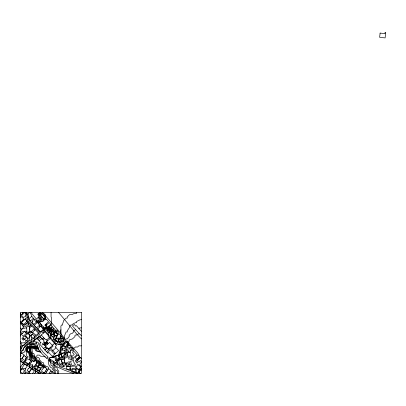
<?xml version="1.0" encoding="UTF-8"?>
<svg xmlns="http://www.w3.org/2000/svg" width="406" height="406" viewBox="0 0 406 406"><rect width="100%" height="100%" fill="white"/><g stroke="black" fill="none" stroke-linecap="round" stroke-linejoin="round"><path stroke-width="0.61" d="M59.438 341.603L59.164 343.532L58.54 344.278M29.866 336.351L29.085 340.451L27.928 340.451L26.771 342.375L25.38 343.532L24.456 345.267L21.843 345.486M29.907 335.488L29.912 334.991M28.831 371.698L28.79 373.469M35.139 334.732L34.373 340.705M48.395 334.767L47.923 331.484M62.58 348.622L62.499 350.089M26.106 340.741L25.614 341.918L24.456 342.76L22.142 342.953L20.985 342.375L20.3 341.279M65.554 346.511L65.366 353.002L66.173 356.311L65.848 356.808L56.378 359.757L55.627 360.107L55.764 360.376M31.724 337.031L31.399 341.218L29.085 342.872L27.928 342.872L25.999 344.689L25.999 345.846L23.761 348.16L23.299 350.474L20.985 350.936L20.407 350.474L20.401 349.449L21.132 348.906L20.873 347.582L21.173 347.526L21.071 347.018L20.3 347.171M29.339 367.658L29.912 362.284M65.011 346.638L64.711 348.906L61.981 348.541L62.351 345.76L64.112 345.998L64.224 344.689L66.102 342.375L67.259 342.375L69.182 341.218L69.182 340.061L69.573 339.771L72.466 338.903L74.968 336.594L74.968 335.437L75.359 335.046L76.516 335.046L79.145 333.544M57.485 373.469L57.429 371.297L56.85 370.338L55.693 370.338L54.764 368.983L54.764 367.826L53.587 365.512L53.267 361.173M58.251 339.228L58.413 338.107M76.516 312.376L76.516 313.457L74.202 313.457L71.887 314.614L69.573 314.614L67.259 316.924L67.259 318.081L66.102 318.081L63.788 320.395L62.631 323.866L62.631 325.023L61.473 325.023L60.895 326.18L61.017 336.513M60.788 341.862L59.834 344.496L62.402 344.841L63.63 344.07L65.96 341.223L67.64 343.202L66.731 344.308M30.277 360.3L30.242 356.549L29.085 352.789L27.263 351.632L27.019 349.317L27.293 348.16L27.928 347.434L29.085 347.434L31.232 345.846L31.399 344.592L33.713 344.496L34.17 344.689L34.17 345.846L36.027 346.501L37.712 346.557M27.583 321.588L27.303 322.943L24.791 325.358L23.878 325.125L20.3 321.725M58.094 341.395L56.85 343.77L55.637 343.841M56.277 338.731L57.54 334.914L58.971 333.646L61.108 336.061L59.875 337.158L60.509 337.873L59.352 338.898L58.545 337.99L58.068 338.411L56.49 337.853M58.479 373.469L58.834 371.297L57.18 368.983L57.18 367.826L56.85 367.44L55.693 367.44L54.663 365.512L55.028 362.269M20.3 314.975L20.797 315.477L20.554 317.385M20.655 315.335L20.97 314.498M30.607 312.376L30.242 313.457L31.399 314.614L31.399 316.705M26.426 337.462L26.623 336.96M20.3 336.061L20.554 334.28L22.721 333.123M26.552 365.466L26.771 364.933L27.928 364.933L28.095 363.543M20.3 352.52L22.142 350.951L24.472 346.612L38.159 337.076L38.428 337.427M40.453 363.477L42.965 364.887L42.457 366.029L39.808 364.537L40.458 363.197L39.575 362.045L38.337 361.02L37.027 360.888L35.956 359.731L35.956 358.574L33.713 355.6L32.556 355.6L32.287 353.946L30.765 350.474L30.765 349.317C31.49 346.562 35.043 348.201 36.55 349.317L36.55 350.474L37.179 350.86L40.351 351.363M79.896 368.425L80.728 366.735L81.398 366.547M20.848 323.755L21.64 322.608M25.152 319.009L25.614 318.081L26.771 318.081L27.928 316.924L27.928 313.904M36.606 338.898L37.179 337.751L38.032 337.751M38.55 337.33L38.915 335.437L40.26 333.123L39.58 331.139M50.953 337.97L50.141 332.991M61.885 356.605L62.047 356.275M20.985 323.475L20.787 323.871L20.3 323.409M55.465 338.553L54.018 341.811M22.619 313.427L23.213 312.447M45.959 343.943L43.559 341.167L44.01 340.761L39.93 336.214L33.043 341.522L36.083 341.999L39.159 350.591L39.834 350.535L41.64 353.418L46.746 358.325L47.959 356.742L43.072 352.159L41.392 349.718L40.904 349.87L37.971 342.233L36.083 341.999L36.027 343.532L31.399 343.628L29.623 344.689L29.623 345.846L29.085 346.323L27.928 346.323C24.659 348.764 26.694 352.956 26.771 356.26L27.928 356.26L27.928 357.417L26.771 357.417L25.614 358.574L25.614 359.731C24.477 362.639 22.107 364.157 20.813 366.912L20.3 366.567M59.337 355.834L58.672 356.509M20.3 370.587L21.508 368.638L20.3 367.846M25.081 373.469L26.03 371.942L28.486 373.469M81.398 368.836L80.941 369.541L79.622 368.988M45.624 373.469L48.583 368.78L51.07 370.384L49.08 373.469M54.764 373.469L55.191 373.469M32.647 373.469L34.378 370.825L31.551 369.09L29.105 372.82L30.145 373.469M20.3 371.257L21.939 368.755L24.599 370.516L22.624 373.469M50.704 373.469L51.887 371.678L54.582 373.449M20.401 352.271L21.173 352.926L20.3 354.824M20.3 356.483L21.046 355.362L20.3 354.864M34.652 373.469L36.164 371.333L38.489 372.977L38.139 373.469M34.043 341.679L33.713 342.141L32.556 342.141L30.242 343.278L29.085 344.303L27.928 344.303L27.542 344.689L27.542 345.846L26.385 347.003L25.228 349.317C25.431 350.743 24.654 352.235 23.299 352.789L21.29 353.002M54.764 342.75L55.693 341.456L56.967 341.197M81.398 368.404L81.043 368.871L81.398 369.14M52.76 356.97L53.379 356.26L55.652 356.021M20.3 323.354L23.228 325.835L22.914 326.196L23.781 326.947L21.746 329.286L20.3 328.028M20.3 316.015L20.574 315.706M47.766 328.845L46.7 330.032L47.578 330.91L48.527 329.51L47.593 328.748L46.436 328.748L44.954 327.931M23.238 319.882L22.721 320.395L22.721 321.329M53.851 339.091L52.8 340.284M60.017 357.716L59.164 358.574L59.164 359.731L56.769 361.178M64.95 353.941L66.102 352.789L67.259 352.789L68.787 351.261M72.71 348.495L73.044 348.16L74.202 348.16L75.359 347.003L77.673 347.003L78.83 345.846L81.398 345.846M49.233 329.454L47.583 331.057L48.71 332.473L49.552 331.753L49.004 331.118L49.968 330.301L47.593 328.007L45.391 327.551M20.3 350.525L22.99 345.557C27.435 340.71 36.373 338.599 39.225 332.702L29.029 321.471L28.308 321.75L28.369 324.678L25.142 326.769L23.878 326.947L23.04 326.048M40.27 365.035L42.427 366.095L41.656 367.293L41.27 367.065L40.153 368.313L38.382 366.811L39.808 364.679L40.27 365.035L40.143 364.776M39.514 325.089L36.545 327.901L34.246 325.358L37.377 322.471L39.636 324.993L39.494 327.038M24.487 339.213L26.365 337.401L25.06 336.041L24.802 336.3L24.497 336.001L22.853 337.559L26.314 340.928L27.045 340.279L27.984 339.106L26.39 337.427M20.3 317.624L21.416 316.584L23.944 319.192L20.889 322.034L20.3 321.405M58.378 355.534L58.845 355.103L58.845 353.946L59.794 351.632L60.804 344.689L61.473 343.298L62.631 343.298L63.092 342.375L64.656 336.594L64.656 335.437L66.102 331.966L67.259 331.966L67.259 330.809L69.573 327.337L69.573 326.18L70.73 325.023L71.887 325.023L73.044 323.866L75.359 322.709L76.516 322.709L76.516 321.552L79.987 319.816L81.398 319.689M51.06 325.252L49.045 326.774L50.506 328.2L52.13 326.693L51.06 325.252L51.643 323.866L51.643 318.081L51.065 316.924L51.065 312.376M37.981 339.533L40.712 337.082M39.108 340.786L41.833 338.335M41.889 339.309L43.706 337.675M42.99 339.624L44.355 338.401M40.991 342.654L39.514 343.978L47.883 353.296L48.796 352.479L52.262 356.341L58.626 350.627L55.155 346.765L56.52 345.536L48.147 336.224L48.603 335.813L44.929 331.722M44.376 342.075L42.102 344.121L42.919 345.029L50.192 338.492M46.649 340.035L49.375 337.584M44.645 345.12L47.37 342.669M45.462 346.029L49.552 342.354L53.024 346.216L50.75 348.257M43.599 348.526L45.868 346.485M44.822 349.891L47.096 347.846M45.025 350.114L47.299 348.074M54.48 343.268L54.886 342.897M52.247 345.354L54.521 343.314M48.319 349.211L53.09 344.922M48.39 349.287L49.522 348.267M49.593 348.343L48.456 349.363L43.828 344.212M48.522 349.439L49.283 348.759M46.457 351.708L49.639 348.85L49.227 348.394M55.089 343.948L55.46 343.618M47.274 352.616L50.456 349.759L54.282 354.017L55.191 353.2M52.404 351.012L56.038 347.744M20.3 332.996C22.046 331.392 24.756 330.86 26.948 331.433M23.294 312.376L22.878 312.732L22.589 312.376M21.701 329.246L21.219 329.652L21.219 330.809L20.3 331.453M21.98 329.017L25.614 327.916L26.654 328.084M31.952 312.376L31.318 312.904L36.367 319.055L38.935 316.929L38.54 316.447L39.199 315.898L37.814 314.208L40.032 312.376M64.412 343.116L62.412 344.669L55.764 344.004L45.883 331.616L45.061 331.6L37.2 338.665L40.879 342.755M23.614 312.376L23.36 312.376M78.886 328.464L79.987 327.916L81.398 327.875M53.44 357.128L54.536 356.742L55.972 357.067M21.087 353.053L20.3 352.743M20.3 343.613L21.386 343.38L22.01 346.277L20.3 346.643M20.3 350.723L20.3 350.424M25.964 320.187L27.973 320.085L27.973 321.816L27.344 322.45L26.248 321.364M46.746 358.325L51.618 357.584L60.575 354.438L59.986 352.799L60.433 349.338L61.732 345.486L65.681 346.876L67.624 343.73L67.416 343.471M36.403 320.232L38.661 320.04L38.692 320.968L37.124 321.171L36.027 319.816L33.018 318.659M37.986 314.066L40.564 315.767L40.564 316.924L41.808 319.816L42.965 319.816L43.082 320.953M38.281 314.777L39.671 315.767L39.671 316.924L40.991 319.238L41.265 321.11M37.925 317.766L38.687 318.081L39.494 319.238L39.879 322.344M42.797 317.827L41.808 317.827L41.305 316.005M23.304 319.816L24.304 319.816M37.636 322.709L38.265 322.709M28.851 323.866L25.614 323.866L24.456 324.445L23.299 324.445L22.533 325.226M46.436 325.632L45.548 325.023L45.508 324.587M75.694 329.652L73.623 330.809L73.623 331.966L71.887 333.702L70.73 333.702L69.573 334.859L69.182 335.437L69.182 336.594L67.259 338.903L66.102 338.903L65.183 340.061L65.183 341.218L62.981 344.689L62.981 345.846M53.074 329.956L52.222 329.956L49.273 326.997M47.015 330.347L45.279 329.52L43.949 327.525M28.471 332.199L29.323 332.585M57.17 334.975L57.52 334.975M37.484 345.912L35.525 345.846L35.525 344.689C33.992 343.841 31.876 343.633 30.404 344.689L30.404 345.846L29.085 347.003L27.928 347.003L26.918 348.16L26.654 349.317L26.852 351.632L28.44 352.789L28.968 353.946L29.618 357.417L29.399 359.706M62.27 346.343L61.473 346.343L61.149 347.003L61.951 348.16L61.819 350.002M37.931 347.155C35.632 347.363 33.759 345.394 31.399 346.11L29.085 347.861L27.928 347.861L27.334 349.317L27.334 350.474L27.679 351.632L29.085 352.068L30.13 353.946L30.13 355.103L31.034 357.417L31.414 362.045M38.108 347.658C35.733 347.861 33.85 345.648 31.399 346.44L29.085 348.45L27.928 348.45L27.644 350.474L27.928 351.276L29.085 351.276L30.572 353.946L30.572 355.103L31.937 358.574L31.937 359.731L33.5 360.888L33.698 361.609M38.291 348.16C35.824 348.404 33.952 345.871 31.399 346.775C28.11 348.104 29.105 351.809 30.983 353.946L30.983 355.103L32.556 358.341L33.713 358.341L33.855 359.731L34.611 360.98M70.299 350.474L71.887 350.474L71.887 349.317M60.89 351.632L60.321 351.632L59.783 355.017M45.396 357.026L42.965 356.26L40.651 356.26L39.494 355.103L37.179 355.103L36.601 356.26L37.179 357.417L38.337 357.417L39.494 358.574L39.494 359.731L41.808 362.335L42.965 362.335L43.543 363.197L43.543 364.355L46.436 366.669L47.593 366.669L48.75 367.826L48.75 368.892M65.691 363.197L66.102 363.197L66.102 365.512L67.173 366.582M22.452 364.355L23.299 364.355L23.299 363.34M38.149 365.512L38.55 366.562M42.66 365.578L44.122 366.349L44.751 367.207M42.371 366.182L42.965 366.182L43.949 367.11M41.808 367.131L42.965 367.131L43.315 368.085M69.888 368.983L70.7 368.983M38.468 348.668C35.921 348.947 34.033 346.12 31.399 347.15C28.339 348.47 29.892 352.012 31.399 353.946L31.399 355.103L32.556 357.25L33.713 357.25L35.297 360.695M40.991 352.378C39.138 351.52 36.997 351.794 35.383 350.474L35.383 349.317L33.713 348.658L32.556 348.658L31.978 349.317L32.556 353.286L33.713 353.286L34.754 356.26L36.824 358.574L36.824 359.731L37.179 360.112L38.337 360.112L40.346 362.045L41.229 363.197L41.229 364.355M25.649 332.636L26.771 332.956L27.156 334.067M38.666 349.221C36.058 349.439 34.134 346.47 31.399 347.632C28.73 349.069 30.592 352.154 31.841 353.946L31.841 355.103L32.556 356.422L33.713 356.422L35.276 358.574L35.276 359.731L37.179 361.7L38.337 361.7L39.494 362.786L39.874 364.431M77.982 373.469L59.723 366.801L56.728 361.035L55.109 359.934L55.627 358.488L53.069 356.894L50.232 357.59L49.309 358.716L56.673 363.289L57.15 362.304L56.901 360.721L67.229 357.488C67.279 353.108 64.605 346.825 68.934 343.354L66.675 340.801L77.749 353.012L79.723 356.798L75.232 360.782L76.881 363.126L77.637 362.604L76.46 360.919L80.388 357.437L81.398 358.386M81.398 370.15L80.383 369.759L79.185 372.815L80.855 373.469M73.456 373.469C64.255 370.252 54.993 367.06 48.03 359.924L48.426 359.356L57.713 365.167L57.941 364.725L56.728 362.274M42.808 314.68L44.122 315L44.619 315.767L44.619 316.873M41.508 313.985L39.61 312.721M40.955 314.208L39.265 313.006M40.62 314.457L38.91 313.305M81.398 366.202L79.459 365.055L81.068 362.34L81.398 362.533M45.426 325.648L46.304 326.18L46.304 326.642M22.355 373.469L20.3 371.729M43 373.469L41.63 372.556L41.407 372.85L20.3 359.371M20.3 360.904L39.966 373.469M43.538 315.563L43.853 315.944M21.173 352.926L24.248 354.981L21.518 359.097L20.3 358.285M30.79 325.003L31.11 326.378M20.3 361.132L23.375 363.213M49.908 330.23L50.714 330.809L50.714 331.636M42.965 364.862L45.208 366.669L46.015 368.029M38.57 313.584L40.417 314.929M53.942 335.138L54.297 335.437L54.297 336.544M40.108 312.376L41.661 313.457L44.122 313.802L45.279 314.614L45.685 319.04M36.332 361.771L37.179 362.528L38.337 362.528L39.012 363.197L39.012 364.111M48.497 329.555L48.781 329.89M38.748 317.086L40.265 319.238L40.605 321.699M54.5 334.458L53.171 332.61M49.055 325.977L49.273 326.515M81.398 358.534L80.388 357.564L77.45 360.558L78.977 362.076L80.489 360.543L81.398 361.573M58.474 334.087L58.007 333.62L56.85 333.62L55.363 331.869M52.227 331.463L48.75 328.205L47.593 327.398L46.304 327.337L46.304 326.754M76.516 373.611L75.359 372.454L73.044 372.454L70.73 370.14L70.73 369.511M47.812 369.973L46.426 369.739M81.398 338.914L77.201 334.59L58.479 312.376M47.461 340.944L45.832 339.127L45.376 339.533L41.29 334.991M46.553 341.761L48.187 343.577M46.451 341.852L47.269 342.76M46.355 341.943L47.167 342.852M46.254 342.035L47.071 342.943M46.152 342.126L46.969 343.034M46.051 342.217L46.868 343.126M45.949 342.304L46.766 343.217M45.848 342.395L46.665 343.303M45.746 342.486L46.563 343.395M45.645 342.578L47.279 344.395M50.136 347.577L55.444 353.484M45.543 342.669L46.36 343.577M45.442 342.76L46.259 343.669M45.345 342.852L46.157 343.76M45.244 342.943L46.061 343.852M45.041 343.121L45.858 344.029M44.939 343.212L45.756 344.121M49.456 348.191L49.73 348.49M44.838 343.303L45.655 344.212M44.736 343.395L45.553 344.303M44.635 343.486L45.452 344.395M44.533 343.577L45.35 344.486M44.432 343.669L45.249 344.577M44.335 343.755L45.147 344.669M44.234 343.846L45.051 344.755M44.132 343.938L44.949 344.846M44.031 344.029L44.848 344.938M43.929 344.121L44.746 345.029M45.188 347.094L46.411 348.46M81.398 335.574L80.647 334.727L80.393 334.95L72.471 326.018L74.257 324.435L75.755 326.14L76.364 325.602L81.398 331.321M42.518 312.376L59.372 331.738L65.026 338.995C63.118 343.303 57.048 343.598 54.739 339.609M54.683 332.621L54.176 331.966L54.176 331.068M54.566 333.478L53.45 331.966L53.45 330.809L52.222 330.728L48.334 327.337L48.334 326.632M22.142 312.376L22.64 313.615L21.229 314.812L20.3 313.676M47.197 329.479L45.985 327.962L41.635 331.768L40.184 331.946L28.516 319.065L28.278 316.954L29.034 317.299L28.42 317.923L27.902 313.828M51.222 327.535L51.471 327.845M31.079 331.859L31.303 332.311M50.74 370.891L51.065 371.297L52.222 371.297L52.816 372.287M44.122 329.652L45.025 330.809L45.025 331.636M45.025 330.809L44.117 329.642L43.356 326.845M50.76 334.239L49.141 332.103M50.867 334.377L51.501 335.204M49.436 330.758L49.471 331.661M52.212 336.193L53.881 338.508M38.956 324.206L38.504 323.201M49.786 332.463L49.471 331.824M44.99 325.074L45.142 325.333M39.118 364.542L39.483 365.167M29.648 312.376L27.263 314.315L26.162 312.376M25.553 312.376L26.705 314.823L27.446 319.928M45.741 370.79L46.355 372.236M39.727 370.023L40.072 373.469M64.417 362.147L64.853 363.02M37.164 322.674L36.601 321.552L36.601 320.491M40.28 323.354L40.91 325.023L40.955 326.429M44.056 332.504L43.198 329.454M34.216 328.774L34.576 330.271M45.046 319.441L44.756 317.888M41.448 324.683L41.808 327.104L42.965 327.104L43.102 328.911M44.579 319.588L44.264 318.238M43.117 318.218L43.66 320.425M43.787 318.578L44.137 319.989M35.023 367.288L34.738 365.913M44.802 372.231L44.848 373.469M64.29 360.396L64.249 357.417L64.945 354.611M46.274 323.866L46.436 325.018M56.551 337.685L56.414 335.752M43.396 372.419L43.401 373.469M43.285 333.199L42.965 332.255L41.808 332.255L41.661 330.951M30.059 330.819L30.08 331.524L28.963 331.555L28.187 332.732L26.984 332.763L26.629 326.967L28.126 326.673L28.115 326.211L29.283 326.185L29.628 329.992M62.052 353.23L62.052 353.824M55.693 335.676L55.693 335.955M55.515 373.469L55.211 371.297L53.607 368.983L53.607 367.826L52.222 365.512L51.065 365.512L50.567 362.045L50.75 359.609M54.627 373.469L54.099 371.297L52.222 368.983L52.222 367.826L51.065 367.826L49.212 365.512L48.75 364.355L48.456 362.045L49.446 359.731L49.446 358.802M49.329 373.089L49.329 373.469M36.484 363.329L36.484 363.974M35.449 372.348L35.16 368.506M32.79 369.851L32.749 365.958M31.632 334.823L31.632 335.204M25.614 368.455L24.751 373.469M60.895 333.123A7.242 7.242 0 0 1 60.895 329.652M53.957 334.442L53.912 336.894L52.699 336.823L52.689 336.188L51.516 336.198L51.491 334.539L53.957 334.442M66.482 366.572L66.442 368.653L67.843 369.333L69.873 369.394L69.928 367.572L70.74 367.597L70.685 369.511L72.05 369.551L72.085 368.486L75.425 368.587L75.267 366.004L66.482 366.572M25.542 316.091C25.451 317.259 23.746 316.391 23.558 317.644L21.533 315.599L24.842 312.376L25.979 313.559L25.527 314.051L26.294 314.889L25.355 315.695L25.542 316.091M64.752 350.373L64.772 352.215L61.565 353.413L60.834 351.966L61.164 349.921L64.752 350.373M76.82 366.197L76.632 368.384L79.53 369.582L80.672 366.811L80.012 366.542L79.713 365.821L78.287 365.233L78.541 364.608L77.632 364.233L76.82 366.197M59.063 339.071L58.845 341.492L61.022 341.908L61.742 341.375L60.849 340.847L61.113 338.228L60.758 337.812L59.804 339.086L59.063 339.071M61.154 338.173L60.89 340.817L62.636 340.989L62.778 339.583L63.529 339.66L63.651 338.421L61.154 338.173M380.102 33.084L379.646 37.337L385.116 37.92L385.7 32.455L385.091 32.389L384.964 33.602L380.102 33.084M56.221 340.152L56.17 340.573L56.987 340.761L56.906 341.187L58.246 341.421L58.753 339.355L55.739 338.594L55.368 339.918L56.221 340.152M54.729 332.245L54.668 335.569L56.987 335.808L57.363 334.108L54.729 332.245M54.465 335.782L53.77 339.02L54.617 339.786L55.967 337.822L56.546 336.072L54.465 335.782M75.704 369.704L75.237 371.825L72.41 371.201L72.877 369.079L75.704 369.704M73.912 357.874L73.242 359.508L71.979 358.112L72.527 357.417L71.289 356.184L71.821 355.692L72.304 356.199L74.242 354.458L72.562 352.672L72.963 352.352L72.618 351.992L73.689 351.033L77.033 354.692L73.684 357.671L73.912 357.874M25.512 356.605L25.324 356.828L26.623 357.554L24.832 360.472L22.02 358.66L24.086 355.549L25.512 356.605M76.541 368.739L75.958 370.059L76.419 370.942L75.983 371.937L77.85 373.038L79.221 369.912L76.541 368.739M79.459 369.764L78.221 372.546L78.916 372.855L80.155 370.074L79.459 369.764M25.913 319.745L27.009 321.151L24.497 323.689L23.386 324.298L21.513 322.486L25.182 318.979L25.913 319.745M32.693 364.933L32.581 365.842L33.967 366.77L34.317 366.537L37.022 362.533L36.276 361.873L36.515 361.462L34.896 360.553L34.048 361.827L32.272 360.701L30.252 363.862L30.328 364.314L31.678 365.116L32.368 364.725L32.693 364.933M27.024 358.818L25.355 361.807L28.887 364.045L30.841 360.675L29.08 359.493L27.024 358.818M42.934 321.212L42.006 321.775L41.361 321.024L39.605 322.587L44.589 328.251L46.36 326.703L44.949 325.115L48.542 321.725L46.37 319.253L46.152 319.461L45.731 319.004L44.888 319.304L42.934 321.212M38.423 365.045L37.768 366.171L37.448 365.953L37.24 366.258L35.748 365.111L37.139 362.974L39.286 364.273L38.702 365.202L38.423 365.045M40.087 369.455L39.529 370.338L38.798 369.871L38.342 370.592L37.007 369.749L38.702 367.065L41.255 368.678L40.57 369.764L40.087 369.455M36.997 321.405L37.763 322.389L38.149 322.293L38.717 323.44L39.28 323.151L39.077 321.187L36.997 321.405M37.382 366.664L37.164 366.999L37.626 367.298L36.357 369.277L34.51 368.085L36.002 365.77L37.382 366.664M31.363 368.567L29.191 371.932L27.166 370.627L28.379 368.389L28.724 368.612L29.521 367.374L31.363 368.567M44.147 366.811L41.356 371.089L44.295 373.007L47.086 368.729L44.147 366.811M24.599 364.121L22 367.927L23.568 369.008L24.05 368.298L25.187 369.079L27.303 365.984L24.599 364.121M50.09 331.773L49.826 333.047L50.542 332.915L50.786 334.387L51.978 334.265L51.379 331.484L50.09 331.773M68.497 343.973L67.081 345.75L67.462 346.044L68.776 345.922L69.502 345.217L68.497 343.973M29.369 337.386L28.242 338.589L25.405 335.737L27.872 333.382L30.313 335.899L29.1 337.127L29.369 337.386M55.906 331.291L55.135 332.108L54.511 331.408L56.16 329.855L57.226 331.088L56.525 331.798L55.906 331.291M38.052 328.505L37.58 328.997L40.153 331.758L40.854 331.743L43.396 329.266L40.605 326.054L38.052 328.505M31.653 325.835L29.257 328.246L29.892 331.316L30.754 332.179L34.363 328.627L31.653 325.835M63.037 337.665L62.524 338.162L61.144 338.076L60.311 337.112L61.656 335.965L63.037 337.665M53.968 328.576L52.805 329.682L54.384 331.276L55.52 330.281L53.968 328.576M32.84 321.466L31.922 322.328L33.805 324.379L36.383 322.136L33.906 319.415L32.323 320.786L32.84 321.466M30.841 324.952L29.364 326.328L28.973 325.906L28.785 322.724L30.841 324.952M29.45 332.468L28.445 333.402L30.612 335.752L33.104 333.493L31.734 331.92L30.201 333.296L29.45 332.468M35.246 329.647L32.597 332.118L35.916 335.529L38.504 333.153L35.246 329.647M50.857 324.328L47.817 327.109L46.137 325.287L49.238 322.521L50.857 324.328M57.5 330.783L56.013 332.133L57.165 333.397L58.647 332.047L57.5 330.783M24.152 339.507L23.365 340.213L21.899 338.69L22.731 337.954L24.152 339.507M52.521 326.911L51.202 328.084L52.552 329.428L53.81 328.358L52.521 326.911M31.775 316.37L28.75 319.04L30.425 320.953L33.449 318.284L31.775 316.37M32.759 334.224L30.754 335.975L33.008 338.416L34.505 337.188L34.17 336.752L34.54 336.437L32.759 334.224M24.639 331.463L21.401 334.265L23.096 336.224L26.334 333.422L24.639 331.463M77.916 354.966L75.166 357.341L76.78 359.305L79.566 356.93L77.916 354.966M71.755 347.308L70.857 348.028L72.994 350.693L73.892 349.977L71.755 347.308M41.219 314.016L40.255 314.731L43.554 318.746L45.208 317.568L42.183 313.919L41.219 314.016M66.021 364.289L64.63 364.862L64.975 366.045L63.64 366.481L62.788 363.756L65.559 362.766L66.021 364.289M68.924 364.994L66.97 365.735L67.142 366.471L70.796 365.958L70.258 364.294L68.842 364.603L68.924 364.994M62.082 357.158L60.078 357.884L59.124 355.255L61.128 354.534L62.082 357.158M64.584 352.91L61.265 354.108L62.326 357.057L63.783 356.534L63.306 355.199L65.168 354.534L64.584 352.91M71.999 359.488L70.71 359.944L70.324 358.762L68.837 359.183L68.502 357.59L71.111 356.803L71.999 359.488M53.039 332.174L52.592 331.357L51.572 331.651L52.11 334.311L53.739 334.245L53.039 332.174M62.392 363.893L59.743 364.811L60.108 366.212L61.671 365.725L62.072 366.938L63.331 366.567L62.392 363.893M69.147 361.787L66.508 362.644L66.939 364.035L68.584 363.527L68.863 364.456L69.807 364.233L69.147 361.787M64.782 362.03L62.346 362.807L61.276 359.955L63.93 359.208L64.782 362.03M73.329 360.513L70.512 361.376L71.766 365.451L75.455 364.892L74.526 362.984L74.125 363.106L73.329 360.513M58.215 355.011L55.592 355.813L56.617 359.193L59.246 358.391L58.215 355.011M61.073 359.488L58.51 360.249L59.677 364.197L62.245 363.436L61.073 359.488M70.157 352.205L67.056 353.078L67.995 356.417L71.096 355.544L70.157 352.205M69.862 348.576L66.848 349.267L67.269 351.094L68.675 350.769L68.984 352.114L70.588 351.743L69.862 348.576M70.395 347.384L67.34 347.622L67.203 345.851L70.258 345.618L70.395 347.384M51.354 335.899L50.334 334.666L51.308 334.63L51.354 335.899M81.398 312.376L20.3 312.376L20.3 373.469L81.398 373.469L81.398 312.376"/></g></svg>
